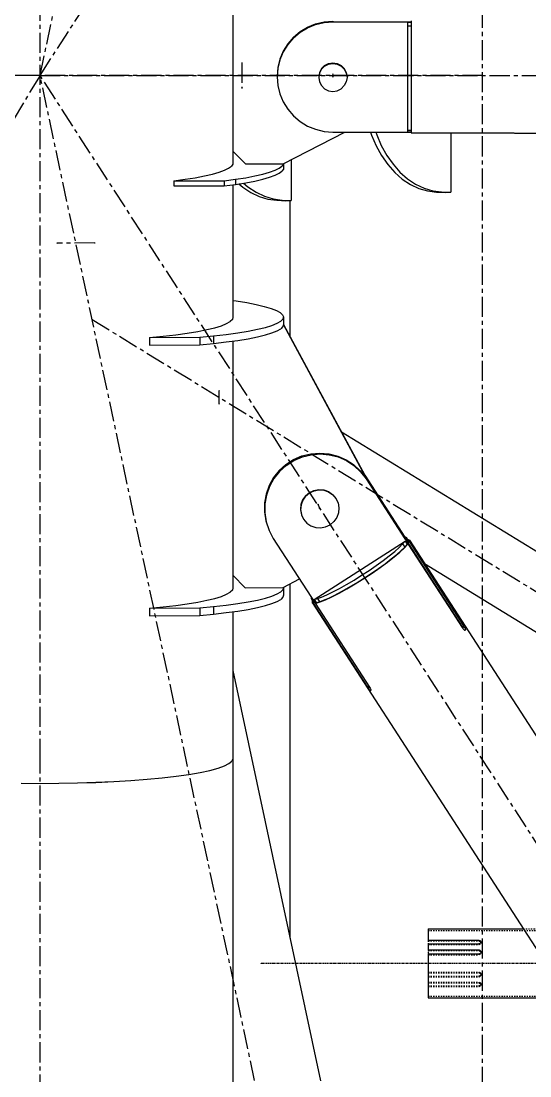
# Model space of a CAD drawing. Header units: millimetres. Extents: x 5143 to 30813, y 232 to 21408.
# Drawn here: x 22892.5 to 23093.7, y 5504.3 to 5921.8 of the extents above; entities that cross this region are included whole.
import ezdxf

# ---------------------------------------------------------------- set-up
doc = ezdxf.new("R2010")
doc.units = ezdxf.units.MM
doc.header["$LTSCALE"] = 0.25
for name, pattern in [('CENTER', [50.8, 31.75, -6.35, 6.35, -6.35]), ('XKITLINE00', [0]), ('XKITLINE02', [4, 2, -2]), ('XKITLINE03', [6, 3, -1, 1, -1])]:
    doc.linetypes.add(name, pattern=pattern)

msp = doc.modelspace()

# ---------------------------------------------------------------- linework, layer by layer
at = {"color": 8, "linetype": 'CENTER'}
for p, q in [((22900, 5629.8), (22900, 7286.23)), ((22900, 5900.27), (23075, 6720.27)), ((22900, 5900.27), (23430, 6720.27)), ((23075, 4763.35), (23075, 6431.43)), ((22979.85, 5905.27), (22979.85, 5895.27)), ((22900, 5900.27), (20275, 5900.27)), ((22900, 5900.27), (21825, 4120.57)), ((23075, 5900.27), (22317.5, 5900.27)), ((22900, 5900.27), (22317.5, 5900.27)), ((23075, 5080.27), (22900, 5900.27)), ((23430, 5080.27), (22900, 5900.27)), ((22900, 5900.27), (23430, 5900.27)), ((23015.8, 5900.85), (23015.8, 5899.7)), ((22921.6, 5833.98), (22906.7, 5833.9)), ((22920.61, 5803.7), (23352.8, 5538.56)), ((22970.84, 5770.26), (22970.84, 5775.5)), ((23010.6, 5728.84), (23009.93, 5730.49)), ((22900, 3985.69), (22900, 5629.8))]:
    msp.add_line(p, q, dxfattribs=at)
at = {"color": 8, "linetype": 'XKITLINE00'}
for p, q in [((22976.2, 5928.43), (22976.2, 5870.26)), ((23005.81, 5919.4), (23009, 5920.71)), ((23005.81, 5919.14), (23009, 5920.46)), ((23009, 5920.71), (23012.35, 5921.51)), ((23009, 5920.46), (23012.35, 5921.25)), ((23012.35, 5921.51), (23015.8, 5921.78)), ((23012.35, 5921.25), (23015.8, 5921.52)), ((23012.35, 5921.51), (23012.35, 5921.25)), ((23015.8, 5921.78), (23015.8, 5921.52)), ((23015.8, 5921.52), (23046.8, 5921.52)), ((23045.3, 5921.38), (23046.8, 5921.38)), ((23045.3, 5921.38), (23045.3, 5917.99)), ((23045.3, 5919.94), (23046.8, 5919.94)), ((23046.8, 5921.84), (23046.8, 5877.54)), ((23000.24, 5915.39), (22998, 5912.78)), ((23000.24, 5915.39), (23002.86, 5917.61)), ((23000.24, 5915.13), (23002.86, 5917.36)), ((23002.86, 5917.61), (23005.81, 5919.4)), ((23002.86, 5917.36), (23005.81, 5919.14)), ((23045.3, 5917.99), (23045.3, 5878)), ((22998, 5912.78), (22996.19, 5909.86)), ((22998, 5912.53), (22996.19, 5909.61)), ((23000.24, 5915.13), (22998, 5912.53)), ((22996.19, 5909.86), (22994.87, 5906.7)), ((22996.19, 5909.61), (22994.87, 5906.45)), ((22994.07, 5903.37), (22993.8, 5899.96)), ((22994.07, 5903.12), (22993.8, 5899.7)), ((22994.87, 5906.7), (22994.07, 5903.37)), ((22994.87, 5906.45), (22994.07, 5903.12)), ((23011.26, 5902.97), (23010.47, 5901.42)), ((23011.26, 5902.87), (23010.47, 5901.32)), ((23011.26, 5902.87), (23010.47, 5901.32)), ((23011.26, 5902.76), (23010.47, 5901.21)), ((23011.26, 5902.97), (23012.5, 5904.2)), ((23011.26, 5902.87), (23012.5, 5904.09)), ((23011.26, 5902.87), (23012.5, 5904.09)), ((23011.26, 5902.76), (23012.5, 5903.99)), ((23012.5, 5904.2), (23014.06, 5904.98)), ((23012.5, 5904.09), (23014.06, 5904.88)), ((23012.5, 5904.09), (23014.06, 5904.88)), ((23012.5, 5903.99), (23014.06, 5904.78)), ((23014.06, 5904.98), (23015.8, 5905.26)), ((23014.06, 5904.88), (23015.8, 5905.15)), ((23014.06, 5904.88), (23015.8, 5905.15)), ((23014.06, 5904.78), (23015.8, 5905.05)), ((23015.8, 5905.26), (23015.8, 5905.15)), ((23015.8, 5905.26), (23017.53, 5904.98)), ((23015.8, 5905.15), (23017.53, 5904.88)), ((23015.8, 5905.15), (23015.8, 5905.05)), ((23015.8, 5905.15), (23017.53, 5904.88)), ((23015.8, 5905.05), (23017.53, 5904.78)), ((23017.53, 5904.98), (23019.09, 5904.2)), ((23017.53, 5904.88), (23019.09, 5904.09)), ((23017.53, 5904.88), (23019.09, 5904.09)), ((23017.53, 5904.78), (23019.09, 5903.99)), ((23019.09, 5904.2), (23020.33, 5902.97)), ((23019.09, 5904.09), (23020.33, 5902.87)), ((23019.09, 5904.09), (23020.33, 5902.87)), ((23019.09, 5903.99), (23020.33, 5902.76)), ((23020.33, 5902.97), (23021.12, 5901.42)), ((23020.33, 5902.87), (23021.12, 5901.32)), ((23020.33, 5902.87), (23021.12, 5901.32)), ((23020.33, 5902.76), (23021.12, 5901.21)), ((22993.8, 5899.96), (22993.8, 5899.7)), ((22993.8, 5899.96), (22993.81, 5899.83)), ((22993.8, 5899.7), (22994.07, 5896.29)), ((23010.47, 5901.42), (23010.2, 5899.7)), ((23010.47, 5901.32), (23010.2, 5899.6)), ((23010.47, 5901.32), (23010.2, 5899.6)), ((23010.47, 5901.21), (23010.2, 5899.5)), ((23010.2, 5899.5), (23010.47, 5897.78)), ((23021.12, 5901.42), (23021.4, 5899.7)), ((23021.12, 5901.32), (23021.4, 5899.6)), ((23021.12, 5901.32), (23021.4, 5899.6)), ((23021.12, 5901.21), (23021.4, 5899.5)), ((23021.4, 5899.5), (23021.12, 5897.78)), ((22994.07, 5896.29), (22994.87, 5892.96)), ((23010.47, 5897.78), (23011.26, 5896.23)), ((23011.26, 5896.23), (23012.5, 5895)), ((23012.5, 5895), (23014.06, 5894.22)), ((23017.53, 5894.22), (23019.09, 5895)), ((23019.09, 5895), (23020.33, 5896.23)), ((23021.12, 5897.78), (23020.33, 5896.23)), ((22994.87, 5892.96), (22996.19, 5889.8)), ((23014.06, 5894.22), (23015.8, 5893.94)), ((23015.8, 5893.94), (23017.53, 5894.22)), ((22996.19, 5889.8), (22998, 5886.88)), ((22998, 5886.88), (23000.24, 5884.27)), ((23000.24, 5884.27), (23002.86, 5882.05)), ((23002.86, 5882.05), (23005.81, 5880.26)), ((22996.2, 5865.3), (23020.56, 5877.88)), ((23005.81, 5880.26), (23009, 5878.95)), ((23009, 5878.95), (23012.35, 5878.15)), ((23012.35, 5878.15), (23015.8, 5877.88)), ((23015.8, 5877.88), (23046.8, 5877.88)), ((23030.68, 5877.88), (23031.08, 5876.65)), ((23032.78, 5877.88), (23033.14, 5876.75)), ((23045.3, 5878.57), (23046.8, 5878.57)), ((23045.3, 5878), (23046.8, 5878)), ((23031.08, 5876.65), (23032.89, 5872.44)), ((23033.14, 5876.75), (23034.95, 5872.54)), ((23046.8, 5877.54), (23046.8, 5877.51)), ((23046.8, 5877.54), (23086.8, 5877.54)), ((23046.8, 5877.51), (23086.8, 5877.51)), ((23062.43, 5877.51), (23062.43, 5854.03)), ((23086.8, 5877.54), (23087.11, 5877.53)), ((23086.8, 5877.54), (23086.8, 5877.51)), ((23086.8, 5877.51), (23087.11, 5877.51)), ((23087.11, 5877.53), (23087.39, 5877.51)), ((23087.11, 5877.51), (23087.39, 5877.51)), ((23087.39, 5877.51), (23087.63, 5877.48)), ((23087.63, 5877.48), (23087.8, 5877.45)), ((23087.8, 5877.45), (23242.19, 5877.45)), ((22976.2, 5870.26), (22976.2, 5865.1)), ((22976.2, 5870.26), (22981.2, 5865.3)), ((23032.89, 5872.44), (23035.05, 5868.54)), ((23034.95, 5872.54), (23037.11, 5868.64)), ((22976.2, 5866.02), (22976.23, 5865.97)), ((22976.23, 5865.97), (22976.23, 5865.15)), ((22981.2, 5865.3), (22996.2, 5865.3)), ((22996.23, 5865.32), (22996.23, 5865.15)), ((22999.32, 5866.92), (22999.32, 5850.8)), ((23035.05, 5868.54), (23037.52, 5865.02)), ((23037.11, 5868.64), (23039.59, 5865.12)), ((22965.01, 5860.48), (22968.16, 5861.2)), ((22968.16, 5861.2), (22970.81, 5861.95)), ((22970.81, 5861.95), (22972.96, 5862.72)), ((22972.96, 5862.72), (22974.59, 5863.52)), ((22974.59, 5863.52), (22975.68, 5864.33)), ((22976.23, 5865.15), (22975.68, 5864.33)), ((22985.01, 5860.48), (22988.16, 5861.2)), ((22988.16, 5861.2), (22990.81, 5861.95)), ((22990.81, 5861.95), (22992.96, 5862.72)), ((22992.96, 5862.72), (22994.59, 5863.52)), ((22992.96, 5860.74), (22994.59, 5861.53)), ((22994.59, 5863.52), (22995.68, 5864.33)), ((22994.59, 5861.53), (22995.68, 5862.34)), ((22996.23, 5865.15), (22995.68, 5864.33)), ((22996.23, 5863.16), (22995.68, 5862.34)), ((22996.23, 5865.15), (22996.23, 5863.16)), ((23037.52, 5865.02), (23040.28, 5861.91)), ((23039.59, 5865.12), (23042.34, 5862.02)), ((23040.28, 5861.91), (23043.27, 5859.28)), ((23042.34, 5862.02), (23045.34, 5859.39)), ((22952.88, 5858.56), (22957.34, 5859.16)), ((22952.88, 5858.56), (22972.88, 5858.56)), ((22952.88, 5858.56), (22952.88, 5856.58)), ((22957.34, 5859.16), (22961.4, 5859.8)), ((22961.4, 5859.8), (22965.01, 5860.48)), ((22972.88, 5858.56), (22977.34, 5859.16)), ((22972.88, 5858.56), (22972.88, 5856.58)), ((22972.88, 5856.58), (22977.34, 5857.17)), ((22976.2, 5857.02), (22976.2, 5804.21)), ((22977.34, 5859.16), (22981.4, 5859.8)), ((22977.34, 5859.16), (22977.34, 5857.17)), ((22977.34, 5857.17), (22981.4, 5857.81)), ((22978.65, 5857.38), (22980.16, 5856.05)), ((22980.5, 5857.67), (22982.22, 5856.15)), ((22981.4, 5859.8), (22985.01, 5860.48)), ((22981.4, 5857.81), (22985.01, 5858.49)), ((22985.01, 5858.49), (22988.16, 5859.21)), ((22988.16, 5859.21), (22990.81, 5859.96)), ((22990.81, 5859.96), (22992.96, 5860.74)), ((23043.27, 5859.28), (23046.46, 5857.16)), ((23045.34, 5859.39), (23048.53, 5857.26)), ((23046.46, 5857.16), (23049.81, 5855.57)), ((23048.53, 5857.26), (23051.87, 5855.67)), ((22952.88, 5856.58), (22972.88, 5856.58)), ((22980.16, 5856.05), (22983.35, 5853.92)), ((22982.22, 5856.15), (22985.42, 5854.03)), ((22983.35, 5853.92), (22986.69, 5852.34)), ((22985.42, 5854.03), (22988.76, 5852.44)), ((23049.81, 5855.57), (23053.25, 5854.54)), ((23051.87, 5855.67), (23055.32, 5854.64)), ((23053.25, 5854.54), (23056.74, 5854.09)), ((23055.32, 5854.64), (23058.81, 5854.19)), ((23056.74, 5854.09), (23058.81, 5854.19)), ((23056.74, 5854.09), (23060.37, 5853.92)), ((23058.81, 5854.19), (23062.43, 5854.03)), ((23060.37, 5853.92), (23062.43, 5854.03)), ((22986.69, 5852.34), (22990.13, 5851.31)), ((22988.76, 5852.44), (22992.2, 5851.41)), ((22990.13, 5851.31), (22993.63, 5850.86)), ((22992.2, 5851.41), (22995.7, 5850.96)), ((22993.63, 5850.86), (22995.7, 5850.96)), ((22993.63, 5850.86), (22997.25, 5850.69)), ((22995.7, 5850.96), (22999.32, 5850.8)), ((22997.25, 5850.69), (22999.32, 5850.8)), ((22998.8, 5850.77), (22998.8, 5797.05)), ((22976.2, 5811.21), (22977.54, 5811.03)), ((22977.54, 5811.03), (22981.75, 5810.36)), ((22981.75, 5810.36), (22985.47, 5809.64)), ((22985.47, 5809.64), (22988.68, 5808.88)), ((22988.68, 5808.88), (22991.35, 5808.09)), ((22991.35, 5808.09), (22993.46, 5807.27)), ((22993.46, 5807.27), (22994.99, 5806.44)), ((22973.76, 5802.04), (22975.21, 5802.88)), ((22976.06, 5803.73), (22975.21, 5802.88)), ((22976.31, 5804.59), (22976.06, 5803.73)), ((22976.2, 5804.88), (22976.31, 5804.59)), ((22993.74, 5802.17), (22995.18, 5803.01)), ((22994.99, 5806.44), (22995.94, 5805.58)), ((22996.03, 5803.86), (22995.18, 5803.01)), ((22995.94, 5805.58), (22996.28, 5804.72)), ((22996.28, 5804.72), (22996.03, 5803.86)), ((22996.28, 5804.72), (22996.28, 5801.75)), ((22958.25, 5798.25), (22962.38, 5798.94)), ((22962.38, 5798.94), (22966.03, 5799.66)), ((22966.03, 5799.66), (22969.16, 5800.42)), ((22969.16, 5800.42), (22971.74, 5801.22)), ((22971.74, 5801.22), (22973.76, 5802.04)), ((22978.22, 5798.38), (22982.36, 5799.07)), ((22982.36, 5799.07), (22986, 5799.79)), ((22986, 5799.79), (22989.13, 5800.55)), ((22989.13, 5800.55), (22991.72, 5801.35)), ((22991.72, 5801.35), (22993.74, 5802.17)), ((22991.72, 5798.37), (22993.74, 5799.19)), ((22993.74, 5799.19), (22995.18, 5800.03)), ((22996.03, 5800.89), (22995.18, 5800.03)), ((22996.28, 5801.75), (22996.03, 5800.89)), ((22996.24, 5801.61), (23029.23, 5740.33)), ((22996.28, 5801.72), (23029.33, 5740.34)), ((22943.24, 5796.53), (22948.64, 5797.05)), ((22943.24, 5796.53), (22963.21, 5796.66)), ((22943.24, 5796.53), (22943.24, 5793.55)), ((22948.64, 5797.05), (22953.65, 5797.62)), ((22953.65, 5797.62), (22958.25, 5798.25)), ((22963.21, 5796.66), (22968.61, 5797.18)), ((22963.21, 5796.66), (22963.21, 5793.68)), ((22968.61, 5797.18), (22973.63, 5797.75)), ((22968.61, 5797.18), (22968.61, 5794.2)), ((22968.61, 5794.2), (22973.63, 5794.78)), ((22973.63, 5797.75), (22978.22, 5798.38)), ((22973.63, 5794.78), (22978.22, 5795.41)), ((22976.2, 5795.13), (22976.2, 5697.08)), ((22978.22, 5795.41), (22982.36, 5796.09)), ((22982.36, 5796.09), (22986, 5796.81)), ((22986, 5796.81), (22989.13, 5797.58)), ((22989.13, 5797.58), (22991.72, 5798.37)), ((22943.24, 5793.55), (22963.21, 5793.68)), ((22963.21, 5793.68), (22968.61, 5794.2)), ((23019.16, 5759.23), (23307.03, 5582.63)), ((23000.27, 5748.27), (23003.58, 5749.7)), ((23000.43, 5747.89), (23003.74, 5749.32)), ((23003.58, 5749.7), (23007.08, 5750.56)), ((23003.74, 5749.32), (23007.23, 5750.18)), ((23007.08, 5750.56), (23010.66, 5750.84)), ((23007.23, 5750.18), (23010.82, 5750.46)), ((23010.66, 5750.84), (23014.24, 5750.54)), ((23010.82, 5750.46), (23014.4, 5750.16)), ((23014.24, 5750.54), (23017.72, 5749.65)), ((23014.4, 5750.16), (23017.87, 5749.27)), ((23017.72, 5749.65), (23021, 5748.2)), ((23017.87, 5749.27), (23021.15, 5747.82)), ((22994.58, 5743.92), (22997.25, 5746.33)), ((22994.73, 5743.54), (22997.4, 5745.95)), ((22997.25, 5746.33), (23000.27, 5748.27)), ((22997.4, 5745.95), (23000.43, 5747.89)), ((23021, 5748.2), (23023.99, 5746.24)), ((23021.15, 5747.82), (23024.14, 5745.86)), ((23023.99, 5746.24), (23026.61, 5743.81)), ((23024.14, 5745.86), (23026.76, 5743.43)), ((22992.34, 5741.11), (22990.6, 5737.97)), ((22992.49, 5740.73), (22990.75, 5737.59)), ((22994.58, 5743.92), (22992.34, 5741.11)), ((22994.73, 5743.54), (22992.49, 5740.73)), ((23026.61, 5743.81), (23028.79, 5740.99)), ((23026.61, 5743.81), (23026.76, 5743.43)), ((23026.76, 5743.43), (23028.94, 5740.61)), ((23028.38, 5742.1), (23044.26, 5717.52)), ((23028.79, 5740.99), (23066.87, 5682.07)), ((23028.79, 5740.99), (23028.94, 5740.61)), ((23028.9, 5741.16), (23044.2, 5717.48)), ((23028.94, 5740.61), (23045.51, 5714.97)), ((23029.33, 5740.34), (23029.53, 5739.85)), ((23029.33, 5740.34), (23029.58, 5739.76)), ((22990.6, 5737.97), (22989.39, 5734.6)), ((22990.75, 5737.59), (22989.55, 5734.22)), ((23006.51, 5735.17), (23008.31, 5736.01)), ((23006.55, 5735.06), (23008.35, 5735.91)), ((23008.31, 5736.01), (23010.26, 5736.37)), ((23008.35, 5735.91), (23010.3, 5736.27)), ((23010.26, 5736.37), (23012.23, 5736.21)), ((23010.3, 5736.27), (23012.27, 5736.11)), ((23012.23, 5736.21), (23014.09, 5735.56)), ((23012.27, 5736.11), (23014.13, 5735.45)), ((22989.39, 5734.6), (22988.77, 5731.08)), ((22989.55, 5734.22), (22988.92, 5730.7)), ((23003.86, 5732.27), (23003.19, 5730.41)), ((23003.9, 5732.17), (23003.23, 5730.31)), ((23005, 5733.89), (23003.86, 5732.27)), ((23005.04, 5733.79), (23003.9, 5732.17)), ((23005, 5733.89), (23006.51, 5735.17)), ((23005.04, 5733.79), (23006.55, 5735.06)), ((23006.51, 5735.17), (23006.55, 5735.06)), ((23014.09, 5735.56), (23015.72, 5734.44)), ((23014.13, 5735.45), (23015.76, 5734.34)), ((23015.72, 5734.44), (23016.99, 5732.94)), ((23015.76, 5734.34), (23017.04, 5732.84)), ((23016.99, 5732.94), (23017.04, 5732.84)), ((23017.04, 5732.84), (23017.88, 5731.06)), ((22988.77, 5731.08), (22988.73, 5727.51)), ((22988.73, 5727.51), (22989.29, 5723.98)), ((22988.92, 5730.7), (22988.89, 5727.13)), ((23003.19, 5730.41), (23003.02, 5728.45)), ((23003.02, 5728.45), (23003.36, 5726.52)), ((23003.23, 5730.31), (23003.06, 5728.35)), ((23003.06, 5728.35), (23003.41, 5726.41)), ((23017.88, 5731.06), (23018.22, 5729.13)), ((23018.22, 5729.13), (23018.05, 5727.17)), ((22988.89, 5727.13), (22989.44, 5723.6)), ((22989.29, 5723.98), (22990.42, 5720.6)), ((22989.44, 5723.6), (22990.58, 5720.22)), ((23003.36, 5726.52), (23003.41, 5726.41)), ((23003.41, 5726.41), (23004.25, 5724.64)), ((23004.25, 5724.64), (23005.52, 5723.14)), ((23014.73, 5722.41), (23016.24, 5723.69)), ((23017.38, 5725.31), (23016.24, 5723.69)), ((23018.05, 5727.17), (23017.38, 5725.31)), ((22990.42, 5720.6), (22990.49, 5720.47)), ((22990.42, 5720.6), (22990.58, 5720.22)), ((22990.58, 5720.22), (22992.26, 5717.07)), ((23005.52, 5723.14), (23007.15, 5722.02)), ((23007.15, 5722.02), (23009.01, 5721.37)), ((23009.01, 5721.37), (23010.98, 5721.21)), ((23010.98, 5721.21), (23012.93, 5721.57)), ((23012.93, 5721.57), (23014.73, 5722.41)), ((22992.26, 5717.07), (23008.82, 5691.44)), ((23008.4, 5692.92), (23044.33, 5715.97)), ((23044.33, 5715.97), (23043.4, 5714.84)), ((23044.05, 5717.38), (23044.44, 5717.64)), ((23044.33, 5715.97), (23045.14, 5714.72)), ((23044.44, 5717.64), (23044.69, 5717.53)), ((23044.54, 5716.62), (23044.79, 5716.77)), ((23044.69, 5717.53), (23044.83, 5717.35)), ((23044.87, 5717.09), (23044.79, 5716.77)), ((23044.79, 5716.77), (23045.59, 5715.52)), ((23044.83, 5717.35), (23045.64, 5716.1)), ((23044.83, 5717.35), (23044.87, 5717.09)), ((23044.87, 5717.09), (23045.67, 5715.84)), ((23045.13, 5714.73), (23045.51, 5714.97)), ((23045.14, 5714.72), (23045.51, 5714.96)), ((23045.51, 5714.96), (23045.3, 5714.63)), ((23045.35, 5715.37), (23045.98, 5715.77)), ((23045.35, 5715.37), (23045.59, 5715.52)), ((23045.39, 5716.48), (23045.64, 5716.64)), ((23045.45, 5715.13), (23045.51, 5714.97)), ((23045.45, 5715.13), (23066.96, 5681.84)), ((23045.51, 5714.96), (23067.03, 5681.67)), ((23045.67, 5715.84), (23045.59, 5715.52)), ((23045.64, 5716.64), (23046.06, 5716.37)), ((23045.64, 5716.1), (23045.67, 5715.84)), ((23046.06, 5716.37), (23045.98, 5715.77)), ((23045.98, 5715.77), (23067.5, 5682.49)), ((23046.06, 5716.37), (23322.21, 5289.11)), ((23038.11, 5710.16), (23040.25, 5711.9)), ((23040.09, 5709.74), (23042.31, 5711.62)), ((23040.25, 5711.9), (23042.02, 5713.47)), ((23041.05, 5710.65), (23042.83, 5712.22)), ((23042.02, 5713.47), (23043.4, 5714.84)), ((23042.31, 5711.62), (23044.07, 5713.26)), ((23042.83, 5712.22), (23044.2, 5713.59)), ((23043.4, 5714.84), (23044.2, 5713.59)), ((23045.3, 5714.63), (23044.07, 5713.26)), ((23045.14, 5714.72), (23044.2, 5713.59)), ((23032.99, 5706.35), (23035.67, 5708.29)), ((23033.8, 5705.11), (23036.48, 5707.04)), ((23034.51, 5705.52), (23037.46, 5707.69)), ((23035.67, 5708.29), (23038.11, 5710.16)), ((23036.48, 5707.04), (23038.92, 5708.91)), ((23037.46, 5707.69), (23040.09, 5709.74)), ((23038.92, 5708.91), (23041.05, 5710.65)), ((23052.08, 5707.06), (23221.96, 5602.84)), ((22976.2, 5702.45), (22981.16, 5697.55)), ((23024.18, 5700.57), (23027.17, 5702.44)), ((23027.17, 5702.44), (23030.13, 5704.39)), ((23027.98, 5701.19), (23030.94, 5703.14)), ((23028, 5701.13), (23031.32, 5703.32)), ((23030.13, 5704.39), (23032.99, 5706.35)), ((23030.94, 5703.14), (23033.8, 5705.11)), ((23031.32, 5703.32), (23034.51, 5705.52)), ((22996.14, 5697.65), (23002.65, 5701)), ((22998.8, 5699.02), (22998.8, 5558.88)), ((23018.42, 5697.23), (23021.24, 5698.82)), ((23021.24, 5698.82), (23024.18, 5700.57)), ((23021.36, 5697.09), (23024.65, 5699.03)), ((23022.04, 5697.57), (23024.99, 5699.32)), ((23024.65, 5699.03), (23028, 5701.13)), ((23024.99, 5699.32), (23027.98, 5701.19)), ((22969.16, 5693.3), (22971.74, 5694.1)), ((22971.74, 5694.1), (22973.76, 5694.92)), ((22973.76, 5694.92), (22975.21, 5695.76)), ((22976.06, 5696.61), (22975.21, 5695.76)), ((22976.31, 5697.47), (22976.06, 5696.61)), ((22976.2, 5697.75), (22976.31, 5697.47)), ((22981.16, 5697.55), (22996.14, 5697.65)), ((22989.13, 5693.43), (22991.72, 5694.23)), ((22991.72, 5694.23), (22993.74, 5695.05)), ((22993.74, 5695.05), (22995.18, 5695.89)), ((22996.03, 5696.74), (22995.18, 5695.89)), ((22996.28, 5697.6), (22996.03, 5696.74)), ((22996.28, 5694.63), (22996.03, 5693.77)), ((22996.24, 5697.7), (22996.28, 5697.6)), ((22996.28, 5697.6), (22996.28, 5694.63)), ((23011.36, 5693.8), (23013.41, 5694.69)), ((23013.41, 5694.69), (23015.78, 5695.84)), ((23014.22, 5693.44), (23016.59, 5694.59)), ((23015.37, 5693.88), (23018.23, 5695.35)), ((23015.78, 5695.84), (23018.42, 5697.23)), ((23016.59, 5694.59), (23019.22, 5695.98)), ((23018.23, 5695.35), (23021.36, 5697.09)), ((23019.22, 5695.98), (23022.04, 5697.57)), ((22943.24, 5689.4), (22948.64, 5689.92)), ((22948.64, 5689.92), (22953.65, 5690.5)), ((22953.65, 5690.5), (22958.25, 5691.13)), ((22958.25, 5691.13), (22962.38, 5691.81)), ((22962.38, 5691.81), (22966.03, 5692.54)), ((22963.21, 5689.54), (22968.61, 5690.05)), ((22966.03, 5692.54), (22969.16, 5693.3)), ((22968.61, 5690.05), (22973.63, 5690.63)), ((22968.61, 5690.05), (22968.61, 5687.08)), ((22973.63, 5690.63), (22978.22, 5691.26)), ((22978.22, 5691.26), (22982.36, 5691.94)), ((22982.36, 5691.94), (22986, 5692.67)), ((22986, 5692.67), (22989.13, 5693.43)), ((22986, 5689.69), (22989.13, 5690.46)), ((22989.13, 5690.46), (22991.72, 5691.25)), ((22991.72, 5691.25), (22993.74, 5692.07)), ((22993.74, 5692.07), (22995.18, 5692.91)), ((22996.03, 5693.77), (22995.18, 5692.91)), ((23007.27, 5693.79), (23007.19, 5693.47)), ((23007.19, 5693.47), (23007.22, 5693.22)), ((23007.22, 5693.22), (23008.03, 5691.97)), ((23007.22, 5693.22), (23007.36, 5693.04)), ((23007.27, 5693.79), (23007.29, 5693.81)), ((23007.36, 5693.04), (23008.17, 5691.79)), ((23007.36, 5693.04), (23007.61, 5692.93)), ((23007.61, 5692.93), (23007.79, 5693.04)), ((23007.61, 5692.93), (23008.42, 5691.68)), ((23007.68, 5692.29), (23007.61, 5691.7)), ((23007.61, 5691.7), (23008.03, 5691.43)), ((23007.61, 5691.7), (23283.76, 5264.45)), ((23007.68, 5692.29), (23007.78, 5692.36)), ((23008.03, 5691.97), (23008.17, 5691.79)), ((23008.03, 5691.43), (23008.6, 5691.79)), ((23008.03, 5691.43), (23029.55, 5658.14)), ((23008.17, 5691.79), (23008.42, 5691.68)), ((23008.4, 5692.92), (23009.67, 5693.21)), ((23008.4, 5692.92), (23009.2, 5691.67)), ((23008.42, 5691.68), (23008.6, 5691.79)), ((23008.82, 5691.44), (23009.2, 5691.68)), ((23008.83, 5691.43), (23009.2, 5691.67)), ((23008.83, 5691.43), (23009.17, 5691.45)), ((23008.83, 5691.43), (23030.35, 5658.14)), ((23008.85, 5691.46), (23008.87, 5691.43)), ((23009.17, 5691.45), (23010.77, 5691.9)), ((23009.2, 5691.67), (23010.48, 5691.96)), ((23009.67, 5693.21), (23011.36, 5693.8)), ((23009.67, 5693.21), (23010.48, 5691.96)), ((23010.48, 5691.96), (23012.16, 5692.56)), ((23010.77, 5691.9), (23012.86, 5692.72)), ((23012.16, 5692.56), (23014.22, 5693.44)), ((23012.86, 5692.72), (23015.37, 5693.88)), ((22943.24, 5689.4), (22963.21, 5689.54)), ((22943.24, 5689.4), (22943.24, 5686.43)), ((22943.24, 5686.43), (22963.21, 5686.56)), ((22963.21, 5689.54), (22963.21, 5686.56)), ((22963.21, 5686.56), (22968.61, 5687.08)), ((22968.61, 5687.08), (22973.63, 5687.66)), ((22973.63, 5687.66), (22978.22, 5688.29)), ((22976.2, 5688.01), (22976.2, 5629.8)), ((22978.22, 5688.29), (22982.36, 5688.97)), ((22982.36, 5688.97), (22986, 5689.69)), ((23066.87, 5682.08), (23067.5, 5682.49)), ((23066.87, 5682.07), (23066.96, 5681.84)), ((23066.96, 5681.84), (23066.94, 5681.81)), ((23067, 5681.71), (23067.71, 5682.16)), ((23067.03, 5681.67), (23067.24, 5681.37)), ((23067.5, 5682.49), (23067.71, 5682.16)), ((23067.71, 5682.16), (23067.9, 5681.84)), ((23067.9, 5681.84), (23068.06, 5681.53)), ((23068.06, 5681.53), (23068.14, 5681.38)), ((23067.24, 5681.37), (23067.46, 5681.1)), ((23067.46, 5681.1), (23067.67, 5680.9)), ((23067.67, 5680.9), (23067.86, 5680.76)), ((23067.86, 5680.76), (23068.01, 5680.71)), ((23068.01, 5680.71), (23068.13, 5680.73)), ((23068.2, 5680.84), (23068.13, 5680.73)), ((23068.14, 5681.38), (23068.17, 5681.26)), ((23068.17, 5681.26), (23068.21, 5681.02)), ((23068.21, 5681.02), (23068.2, 5680.84)), ((22976.2, 5664.78), (23010.86, 5502.33)), ((23029.55, 5658.14), (23030.11, 5658.5)), ((23029.55, 5658.14), (23029.76, 5657.82)), ((23029.76, 5657.82), (23030.32, 5658.18)), ((23029.76, 5657.82), (23029.97, 5657.51)), ((23029.97, 5657.51), (23030.17, 5657.23)), ((23030.17, 5657.23), (23030.27, 5657.09)), ((23030.27, 5657.09), (23030.36, 5657)), ((23030.35, 5658.14), (23030.54, 5657.82)), ((23030.36, 5657), (23030.55, 5656.86)), ((23030.54, 5657.82), (23030.69, 5657.52)), ((23030.55, 5656.86), (23030.7, 5656.79)), ((23030.69, 5657.52), (23030.8, 5657.25)), ((23030.7, 5656.79), (23030.81, 5656.8)), ((23030.8, 5657.25), (23030.86, 5657.04)), ((23030.86, 5656.88), (23030.81, 5656.8)), ((23030.86, 5657.04), (23030.86, 5656.88)), ((22972.91, 5626.99), (22974.73, 5627.91)), ((22974.73, 5627.91), (22975.83, 5628.85)), ((22974.73, 5627.91), (22975.83, 5628.85)), ((22976.2, 5629.8), (22975.83, 5628.85)), ((22976.2, 5629.8), (22975.83, 5628.85)), ((22976.2, 5629.8), (22976.2, 5116.07)), ((22953.88, 5622.95), (22958.9, 5623.65)), ((22953.88, 5622.94), (22958.9, 5623.64)), ((22958.9, 5623.65), (22963.35, 5624.42)), ((22958.9, 5623.64), (22963.35, 5624.41)), ((22963.35, 5624.41), (22967.2, 5625.23)), ((22963.35, 5624.42), (22967.2, 5625.23)), ((22967.2, 5625.23), (22970.39, 5626.09)), ((22967.2, 5625.23), (22970.39, 5626.09)), ((22970.39, 5626.09), (22972.91, 5626.99)), ((22970.39, 5626.09), (22972.91, 5626.99)), ((22892.53, 5620.15), (22900, 5620.11)), ((22892.53, 5620.14), (22900, 5620.1)), ((22900, 5620.11), (22907.46, 5620.15)), ((22900, 5620.1), (22907.46, 5620.14)), ((22907.46, 5620.15), (22914.86, 5620.29)), ((22907.46, 5620.14), (22914.86, 5620.28)), ((22914.86, 5620.29), (22922.12, 5620.52)), ((22914.86, 5620.28), (22922.12, 5620.51)), ((22922.12, 5620.52), (22929.16, 5620.85)), ((22922.12, 5620.51), (22929.16, 5620.83)), ((22929.16, 5620.85), (22935.92, 5621.25)), ((22929.16, 5620.83), (22935.92, 5621.24)), ((22935.92, 5621.25), (22942.33, 5621.74)), ((22935.92, 5621.24), (22942.33, 5621.73)), ((22942.33, 5621.74), (22948.34, 5622.31)), ((22942.33, 5621.73), (22948.34, 5622.3)), ((22948.34, 5622.31), (22953.88, 5622.95)), ((22948.34, 5622.3), (22953.88, 5622.94))]:
    msp.add_line(p, q, dxfattribs=at)
at = {"color": 7, "linetype": 'XKITLINE00'}
for p, q in [((23053.46, 5562.5), (23091.12, 5562.5)), ((23053.46, 5562.5), (23053.46, 5557.85)), ((23053.46, 5558.03), (23073.46, 5558.03)), ((23053.46, 5556.64), (23053.46, 5553.92)), ((23053.46, 5556.64), (23073.46, 5556.64)), ((23073.46, 5558.03), (23073.72, 5557.98)), ((23073.46, 5558.03), (23073.46, 5557.72)), ((23073.46, 5557.72), (23073.72, 5557.69)), ((23073.46, 5556.64), (23073.72, 5556.68)), ((23073.72, 5557.98), (23073.96, 5557.9)), ((23073.72, 5557.69), (23073.96, 5557.61)), ((23073.72, 5556.68), (23073.96, 5556.78)), ((23073.96, 5557.61), (23073.99, 5557.58)), ((23073.96, 5556.78), (23074.14, 5556.93)), ((23073.98, 5557.89), (23074.14, 5557.75)), ((23073.99, 5557.58), (23074.14, 5557.46)), ((23074.14, 5557.75), (23074.27, 5557.55)), ((23074.14, 5557.46), (23074.27, 5557.26)), ((23074.27, 5557.12), (23074.14, 5556.93)), ((23074.27, 5557.55), (23074.31, 5557.34)), ((23074.31, 5557.34), (23074.27, 5557.12)), ((23074.27, 5557.26), (23074.28, 5557.19)), ((23053.46, 5554.19), (23073.46, 5554.19)), ((23053.46, 5552.61), (23053.46, 5538.71)), ((23053.46, 5552.61), (23073.46, 5552.61)), ((23073.46, 5554.19), (23073.72, 5554.16)), ((23073.46, 5554.19), (23073.46, 5553.92)), ((23073.46, 5553.9), (23073.72, 5553.87)), ((23073.46, 5552.61), (23073.72, 5552.67)), ((23073.72, 5554.16), (23073.96, 5554.04)), ((23073.72, 5554.16), (23073.72, 5553.87)), ((23073.72, 5553.87), (23073.96, 5553.75)), ((23073.72, 5552.67), (23073.96, 5552.77)), ((23073.96, 5554.04), (23074.14, 5553.87)), ((23073.96, 5553.75), (23074.14, 5553.58)), ((23073.96, 5552.77), (23074.14, 5552.94)), ((23074.14, 5553.87), (23074.27, 5553.65)), ((23074.14, 5553.58), (23074.27, 5553.36)), ((23074.27, 5553.16), (23074.14, 5552.94)), ((23074.27, 5553.65), (23074.31, 5553.41)), ((23074.31, 5553.41), (23074.27, 5553.16)), ((23074.27, 5553.36), (23074.28, 5553.26)), ((23053.46, 5538.71), (23053.46, 5535.76)), ((23053.46, 5535.76), (23053.46, 5535.24)), ((23053.46, 5535.24), (23096.31, 5535.24))]:
    msp.add_line(p, q, dxfattribs=at)
at = {"color": 3, "linetype": 'XKITLINE02'}
for p, q in [((23053.46, 5561.9), (23276.53, 5561.9)), ((23091.12, 5562.5), (23145.51, 5562.5)), ((23053.46, 5558.58), (23053.46, 5557.46)), ((23053.46, 5557.85), (23053.46, 5556.64)), ((23053.46, 5557.72), (23073.46, 5557.72)), ((23053.46, 5556.4), (23053.46, 5552.61)), ((23053.46, 5556.35), (23073.46, 5556.35)), ((23073.46, 5557.72), (23073.46, 5557.72)), ((23073.46, 5556.64), (23073.46, 5556.35)), ((23073.46, 5556.35), (23073.72, 5556.39)), ((23073.72, 5556.68), (23073.72, 5556.39)), ((23073.72, 5556.39), (23073.96, 5556.48)), ((23073.96, 5557.9), (23073.98, 5557.89)), ((23073.96, 5556.48), (23074.14, 5556.64)), ((23074.27, 5556.83), (23074.14, 5556.64)), ((23074.31, 5557.05), (23074.27, 5556.83)), ((23074.28, 5557.19), (23074.31, 5557.05)), ((23074.31, 5557.34), (23074.31, 5557.05)), ((23053.46, 5553.92), (23053.46, 5553.9)), ((23053.46, 5553.9), (23073.46, 5553.9)), ((23053.46, 5552.61), (23053.46, 5545.13)), ((23053.46, 5552.3), (23073.46, 5552.3)), ((23073.46, 5553.92), (23073.46, 5553.9)), ((23073.46, 5552.61), (23073.46, 5552.3)), ((23073.46, 5552.3), (23073.72, 5552.35)), ((23073.72, 5552.35), (23073.96, 5552.47)), ((23073.99, 5552.51), (23073.96, 5552.47)), ((23073.99, 5552.51), (23074.14, 5552.65)), ((23074.27, 5552.87), (23074.14, 5552.65)), ((23074.31, 5553.11), (23074.27, 5552.87)), ((23074.28, 5553.26), (23074.31, 5553.11)), ((23074.31, 5553.41), (23074.31, 5553.11)), ((23053.46, 5546.61), (23053.46, 5540.99)), ((23053.46, 5545.44), (23073.46, 5545.44)), ((23053.46, 5545.13), (23073.46, 5545.13)), ((23053.46, 5543.83), (23073.46, 5543.83)), ((23073.46, 5545.44), (23073.46, 5545.13)), ((23073.46, 5545.44), (23073.72, 5545.39)), ((23073.46, 5545.13), (23073.72, 5545.06)), ((23073.46, 5543.83), (23073.72, 5543.87)), ((23073.46, 5543.83), (23073.46, 5543.54)), ((23073.72, 5545.39), (23073.96, 5545.27)), ((23073.72, 5545.06), (23073.96, 5544.97)), ((23073.72, 5543.87), (23073.96, 5543.99)), ((23073.72, 5543.87), (23073.72, 5543.58)), ((23073.96, 5545.27), (23073.99, 5545.23)), ((23073.96, 5544.97), (23074.14, 5544.8)), ((23073.96, 5543.99), (23074.14, 5544.16)), ((23073.96, 5543.69), (23074.14, 5543.87)), ((23073.99, 5545.23), (23074.14, 5545.09)), ((23074.14, 5545.09), (23074.27, 5544.87)), ((23074.14, 5544.8), (23074.27, 5544.58)), ((23074.27, 5544.38), (23074.14, 5544.16)), ((23074.27, 5544.09), (23074.14, 5543.87)), ((23074.27, 5544.87), (23074.31, 5544.62)), ((23074.31, 5544.62), (23074.27, 5544.38)), ((23074.27, 5544.58), (23074.31, 5544.33)), ((23074.31, 5544.33), (23074.27, 5544.09)), ((23074.31, 5544.62), (23074.31, 5544.33)), ((23053.46, 5543.54), (23073.46, 5543.54)), ((23053.46, 5541.39), (23073.46, 5541.39)), ((23053.46, 5541.1), (23073.46, 5541.1)), ((23053.46, 5540.99), (23053.46, 5535.88)), ((23053.46, 5540.02), (23073.46, 5540.02)), ((23053.46, 5539.71), (23073.46, 5539.71)), ((23073.46, 5543.54), (23073.72, 5543.58)), ((23073.46, 5541.39), (23073.72, 5541.35)), ((23073.46, 5541.39), (23073.46, 5541.1)), ((23073.46, 5541.1), (23073.72, 5541.06)), ((23073.46, 5540.02), (23073.72, 5540.05)), ((23073.46, 5540.02), (23073.46, 5539.71)), ((23073.46, 5539.71), (23073.72, 5539.75)), ((23073.72, 5543.58), (23073.96, 5543.69)), ((23073.72, 5541.35), (23073.96, 5541.25)), ((23073.72, 5541.35), (23073.72, 5541.06)), ((23073.72, 5541.06), (23073.88, 5540.99)), ((23073.72, 5540.05), (23073.96, 5540.13)), ((23073.72, 5539.75), (23073.96, 5539.83)), ((23073.88, 5540.99), (23073.96, 5540.96)), ((23073.96, 5541.25), (23074.14, 5541.1)), ((23073.96, 5540.96), (23074.14, 5540.81)), ((23073.96, 5540.13), (23073.99, 5540.15)), ((23073.96, 5539.83), (23074.14, 5539.99)), ((23073.99, 5540.15), (23074.14, 5540.28)), ((23074.14, 5541.1), (23074.27, 5540.91)), ((23074.14, 5540.81), (23074.27, 5540.61)), ((23074.27, 5540.47), (23074.14, 5540.28)), ((23074.27, 5540.18), (23074.14, 5539.99)), ((23074.27, 5540.91), (23074.31, 5540.69)), ((23074.31, 5540.69), (23074.27, 5540.47)), ((23074.27, 5540.61), (23074.31, 5540.4)), ((23074.31, 5540.4), (23074.27, 5540.18)), ((23074.31, 5540.69), (23074.31, 5540.4)), ((23053.46, 5536.94), (23053.46, 5535.76)), ((23053.46, 5535.84), (23276.53, 5535.84))]:
    msp.add_line(p, q, dxfattribs=at)
at = {"color": 1, "linetype": 'XKITLINE03'}
msp.add_line((23342.5, 5548.87), (22987.5, 5548.87), dxfattribs=at)
at = {"color": 8, "linetype": 'XKITLINE00'}
for centre in [(22979.85, 5905.27), (22900, 5900.27), (22900, 5900.27), (22900, 5900.27), (22900, 5900.27), (22900, 5900.27), (22900, 5900.27), (22900, 5900.27), (22900, 5900.27), (23015.8, 5900.85), (23015.8, 5899.7), (23075, 5900.27), (22979.85, 5895.27), (22906.7, 5833.9), (22921.6, 5833.98), (22920.61, 5803.7), (22970.84, 5775.5), (22970.84, 5770.26), (23009.93, 5730.49), (23010.6, 5728.84), (22900, 5629.8), (22900, 5629.8)]:
    msp.add_circle(centre, 0.05, dxfattribs=at)
at = {"color": 1, "linetype": 'XKITLINE00'}
msp.add_circle((22987.5, 5548.87), 0.05, dxfattribs=at)

doc.saveas('drawing.dxf')
